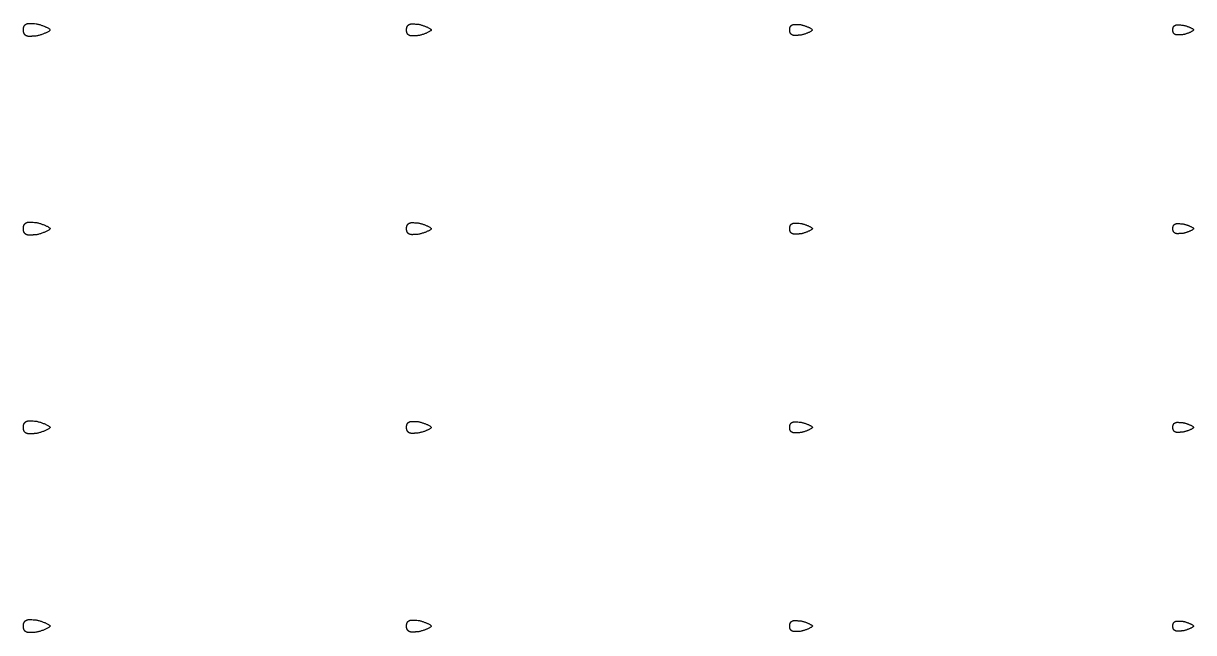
# Model space of a CAD drawing. Header units: inches. Extents: x -0.03 to 3.03, y -0.02 to 1.58.
import ezdxf

# ---------------------------------------------------------------- set-up
doc = ezdxf.new("R2010")
doc.units = ezdxf.units.IN
doc.header["$MEASUREMENT"] = 0

# ---------------------------------------------------------------- blocks, each defined once
blk = doc.blocks.new('antennal_lobe_flat_108pct_v04')
blk.add_open_spline([(0, 0.0162), (-0.0189, 0.0174), (-0.0217, 0.017), (-0.0289, 0.015), (-0.0329, 0.0076), (-0.0334, 0), (-0.0329, -0.0076), (-0.0289, -0.015), (-0.0217, -0.017), (-0.0189, -0.0173), (0, -0.0162), (0.0117, -0.0139), (0.0265, -0.0083), (0.0373, -0.0026), (0.0364, 0), (0.0373, 0.0026), (0.0265, 0.0083), (0.0117, 0.0139), (0, 0.0162)], degree=4, knots=[0, 0, 0, 0, 0, 1, 2, 3, 4, 5, 6, 7, 7, 7, 7, 8, 8, 8, 8, 9, 9, 9, 9, 9])
blk = doc.blocks.new('antennal_lobe_flat_100pct_v04')
blk.add_open_spline([(0, 0.015), (-0.0175, 0.0161), (-0.0201, 0.0157), (-0.0268, 0.0139), (-0.0305, 0.007), (-0.0309, 0), (-0.0305, -0.007), (-0.0268, -0.0139), (-0.0201, -0.0158), (-0.0175, -0.0161), (0, -0.015), (0.0108, -0.0129), (0.0246, -0.0077), (0.0345, -0.0024), (0.0337, 0), (0.0345, 0.0024), (0.0246, 0.0077), (0.0108, 0.0129), (0, 0.015)], degree=4, knots=[0, 0, 0, 0, 0, 1, 2, 3, 4, 5, 6, 7, 7, 7, 7, 8, 8, 8, 8, 9, 9, 9, 9, 9])
blk = doc.blocks.new('antennal_lobe_flat_92pct_v04')
blk.add_open_spline([(0, 0.0138), (-0.0161, 0.0148), (-0.0185, 0.0145), (-0.0246, 0.0128), (-0.0281, 0.0064), (-0.0284, 0), (-0.0281, -0.0064), (-0.0246, -0.0128), (-0.0185, -0.0145), (-0.0161, -0.0148), (0, -0.0138), (0.0099, -0.0119), (0.0226, -0.0071), (0.0317, -0.0022), (0.031, 0), (0.0317, 0.0022), (0.0226, 0.0071), (0.0099, 0.0119), (0, 0.0138)], degree=4, knots=[0, 0, 0, 0, 0, 1, 2, 3, 4, 5, 6, 7, 7, 7, 7, 8, 8, 8, 8, 9, 9, 9, 9, 9])
blk = doc.blocks.new('antennal_lobe_flat_84pct_v04')
blk.add_open_spline([(0, 0.0126), (-0.0147, 0.0135), (-0.0169, 0.0132), (-0.0225, 0.0117), (-0.0256, 0.0059), (-0.026, 0), (-0.0256, -0.0059), (-0.0225, -0.0117), (-0.0169, -0.0132), (-0.0147, -0.0135), (0, -0.0126), (0.0091, -0.0108), (0.0206, -0.0065), (0.029, -0.002), (0.0283, 0), (0.029, 0.002), (0.0206, 0.0065), (0.0091, 0.0108), (0, 0.0126)], degree=4, knots=[0, 0, 0, 0, 0, 1, 2, 3, 4, 5, 6, 7, 7, 7, 7, 8, 8, 8, 8, 9, 9, 9, 9, 9])
blk = doc.blocks.new('*U6')
for name, p in [('antennal_lobe_flat_108pct_v04', (-1.4978, 0)), ('antennal_lobe_flat_100pct_v04', (-0.4978, 0)), ('antennal_lobe_flat_92pct_v04', (0.5022, 0)), ('antennal_lobe_flat_84pct_v04', (1.5022, 0))]:
    blk.add_blockref(name, p)
blk = doc.blocks.new('*U7')
at = {"color": 0, "linetype": 'ByBlock', "lineweight": -2, "transparency": 16777216}
for p in [(0, 1.56), (0, 1.04), (0, 0.52), (0, 0)]:
    blk.add_blockref('*U6', p, dxfattribs=at)

msp = doc.modelspace()

# ---------------------------------------------------------------- block references
msp.add_blockref('*U7', (1.4978, 0))

doc.saveas('drawing.dxf')
